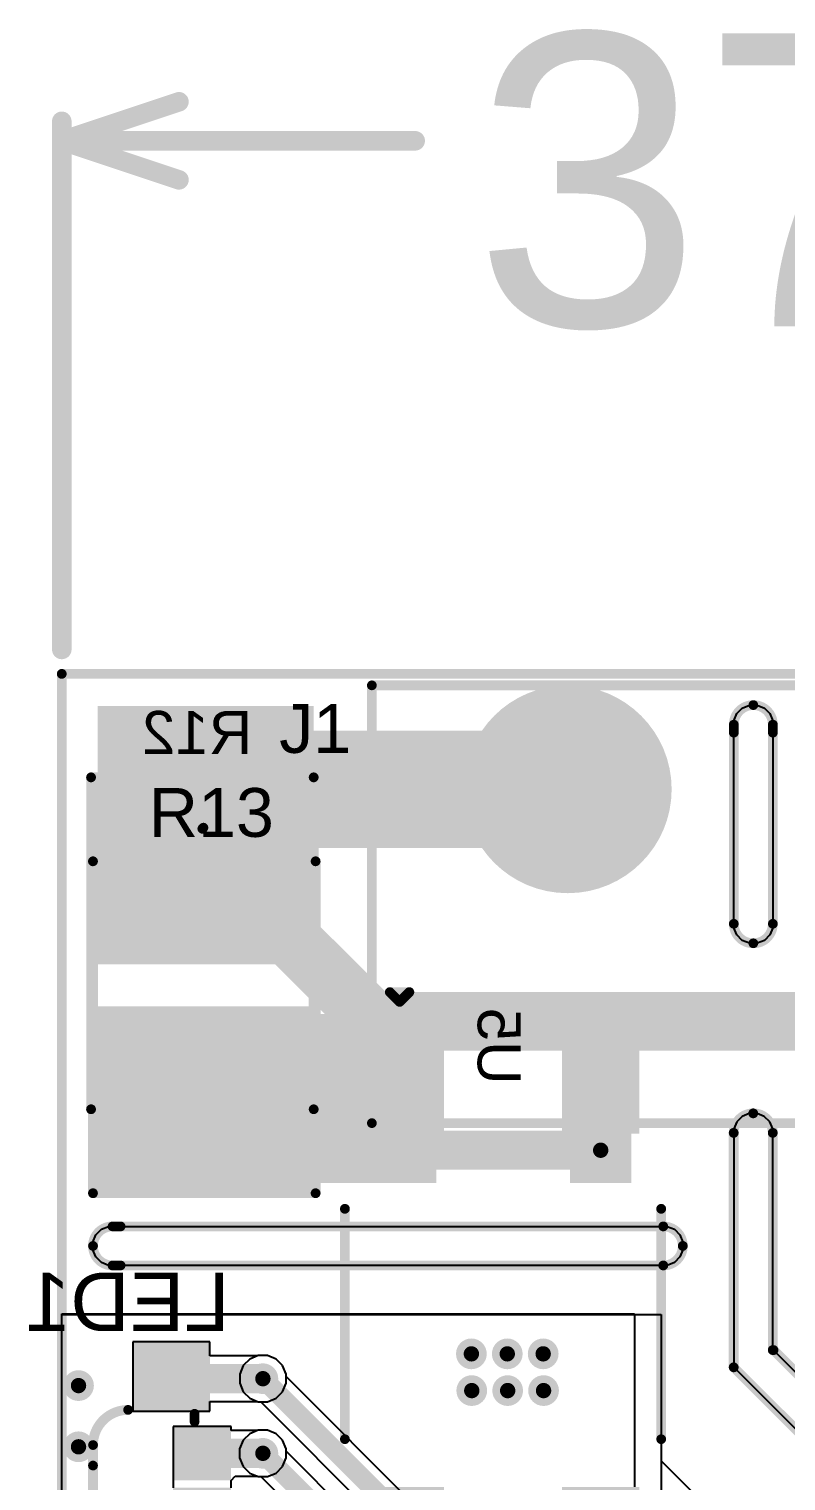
# Model space of a CAD drawing. Header units: millimetres. Extents: x -6 to 110, y 0 to 86.
# Drawn here: x -0.43 to 9.42, y 24.4 to 43.29 of the extents above; entities that cross this region are included whole.
import ezdxf

# ---------------------------------------------------------------- set-up
doc = ezdxf.new("R2010")
doc.units = ezdxf.units.MM
for name, color, linetype in [('BottomLayer', 5, 'Continuous'), ('BottomOverlay', 54, 'Continuous'), ('BottomPaste', 16, 'Continuous'), ('BottomSolder', 6, 'Continuous'), ('Mechanical1', 6, 'Continuous'), ('Mechanical2', 216, 'Continuous'), ('MidLayer1', 16, 'Continuous'), ('MidLayer2', 76, 'Continuous'), ('MultiLayer', 9, 'Continuous'), ('PadHoleLayer', 156, 'Continuous'), ('TopLayer', 1, 'Continuous'), ('TopOverlay', 2, 'Continuous'), ('TopPaste', 8, 'Continuous'), ('TopSolder', 216, 'Continuous'), ('ViaHoleLayer', 16, 'Continuous')]:
    doc.layers.add(name, color=color, linetype=linetype)
doc.styles.add('Arial', font='', dxfattribs={"height": 0.2})
doc.styles.get('Arial').set_extended_font_data('Arial')

# ---------------------------------------------------------------- blocks, each defined once
blk = doc.blocks.new('R___1210_8')
at = {"layer": 'TopLayer'}
for points in [[(-2.06, 1.36), (-0.92, 1.36), (-0.92, -1.36), (-2.06, -1.36)], [(0.92, 1.36), (2.06, 1.36), (2.06, -1.36), (0.92, -1.36)]]:
    blk.add_hatch(color=1, dxfattribs=at).paths.add_polyline_path(points)
at = {"layer": 'TopPaste'}
for points in [[(-2.06, 1.36), (-0.92, 1.36), (-0.92, -1.36), (-2.06, -1.36)], [(0.92, 1.36), (2.06, 1.36), (2.06, -1.36), (0.92, -1.36)]]:
    blk.add_hatch(color=8, dxfattribs=at).paths.add_polyline_path(points)
at = {"layer": 'TopSolder'}
for points in [[(-2.162, 1.462), (-0.818, 1.462), (-0.818, -1.462), (-2.162, -1.462)], [(0.818, 1.462), (2.162, 1.462), (2.162, -1.462), (0.818, -1.462)]]:
    blk.add_hatch(color=216, dxfattribs=at).paths.add_polyline_path(points)
at = {"layer": 'TopOverlay', "const_width": 0.127}
for points in [[(2.159, 1.448), (-2.159, 1.448)], [(-2.159, -1.448), (-2.159, 1.448)], [(2.159, -1.448), (2.159, 1.448)], [(2.159, -1.448), (-2.159, -1.448)]]:
    blk.add_lwpolyline(points, dxfattribs=at)
at = {"layer": 'TopOverlay', "const_width": 0.0635}
for points in [[(-2.191, 1.448, 1), (-2.127, 1.448, 1)], [(-2.191, 1.448, 1), (-2.127, 1.448, 1)], [(2.127, 1.448, 1), (2.191, 1.448, 1)], [(2.127, 1.448, 1), (2.191, 1.448, 1)], [(-2.191, -1.448, 1), (-2.127, -1.448, 1)], [(-2.191, -1.448, 1), (-2.127, -1.448, 1)], [(2.127, -1.448, 1), (2.191, -1.448, 1)], [(2.127, -1.448, 1), (2.191, -1.448, 1)]]:
    blk.add_lwpolyline(points, format="xyb", close=True, dxfattribs=at)
blk = doc.blocks.new('WJ127_5_0_5P_34')
at = {"layer": 'BottomLayer'}
h = blk.add_hatch(color=5, dxfattribs=at)
edge = h.paths.add_edge_path()
edge.add_arc((-10, 0), 1.25, 0, 360)
h = blk.add_hatch(color=5, dxfattribs=at)
edge = h.paths.add_edge_path()
edge.add_arc((-5, 0), 1.25, 0, 360)
h = blk.add_hatch(color=5, dxfattribs=at)
edge = h.paths.add_edge_path()
edge.add_arc((0, 0), 1.25, 0, 360)
h = blk.add_hatch(color=5, dxfattribs=at)
edge = h.paths.add_edge_path()
edge.add_arc((5, 0), 1.25, 0, 360)
h = blk.add_hatch(color=5, dxfattribs=at)
edge = h.paths.add_edge_path()
edge.add_arc((10, 0), 1.25, 0, 360)
at = {"layer": 'BottomSolder'}
h = blk.add_hatch(color=6, dxfattribs=at)
edge = h.paths.add_edge_path()
edge.add_arc((-10, 0), 1.352, 0, 360)
h = blk.add_hatch(color=6, dxfattribs=at)
edge = h.paths.add_edge_path()
edge.add_arc((-5, 0), 1.352, 0, 360)
h = blk.add_hatch(color=6, dxfattribs=at)
edge = h.paths.add_edge_path()
edge.add_arc((0, 0), 1.352, 0, 360)
h = blk.add_hatch(color=6, dxfattribs=at)
edge = h.paths.add_edge_path()
edge.add_arc((5, 0), 1.352, 0, 360)
h = blk.add_hatch(color=6, dxfattribs=at)
edge = h.paths.add_edge_path()
edge.add_arc((10, 0), 1.352, 0, 360)
at = {"layer": 'MidLayer1'}
h = blk.add_hatch(color=16, dxfattribs=at)
edge = h.paths.add_edge_path()
edge.add_arc((-10, 0), 1.25, 0, 360)
h = blk.add_hatch(color=16, dxfattribs=at)
edge = h.paths.add_edge_path()
edge.add_arc((-5, 0), 1.25, 0, 360)
h = blk.add_hatch(color=16, dxfattribs=at)
edge = h.paths.add_edge_path()
edge.add_arc((0, 0), 1.25, 0, 360)
h = blk.add_hatch(color=16, dxfattribs=at)
edge = h.paths.add_edge_path()
edge.add_arc((5, 0), 1.25, 0, 360)
h = blk.add_hatch(color=16, dxfattribs=at)
edge = h.paths.add_edge_path()
edge.add_arc((10, 0), 1.25, 0, 360)
at = {"layer": 'MidLayer2'}
h = blk.add_hatch(color=76, dxfattribs=at)
edge = h.paths.add_edge_path()
edge.add_arc((-10, 0), 1.25, 0, 360)
h = blk.add_hatch(color=76, dxfattribs=at)
edge = h.paths.add_edge_path()
edge.add_arc((-5, 0), 1.25, 0, 360)
h = blk.add_hatch(color=76, dxfattribs=at)
edge = h.paths.add_edge_path()
edge.add_arc((0, 0), 1.25, 0, 360)
h = blk.add_hatch(color=76, dxfattribs=at)
edge = h.paths.add_edge_path()
edge.add_arc((5, 0), 1.25, 0, 360)
h = blk.add_hatch(color=76, dxfattribs=at)
edge = h.paths.add_edge_path()
edge.add_arc((10, 0), 1.25, 0, 360)
at = {"layer": 'MultiLayer'}
h = blk.add_hatch(color=9, dxfattribs=at)
edge = h.paths.add_edge_path()
edge.add_arc((-10, 0), 1.25, 0, 360)
h = blk.add_hatch(color=9, dxfattribs=at)
edge = h.paths.add_edge_path()
edge.add_arc((-5, 0), 1.25, 0, 360)
h = blk.add_hatch(color=9, dxfattribs=at)
edge = h.paths.add_edge_path()
edge.add_arc((0, 0), 1.25, 0, 360)
h = blk.add_hatch(color=9, dxfattribs=at)
edge = h.paths.add_edge_path()
edge.add_arc((5, 0), 1.25, 0, 360)
h = blk.add_hatch(color=9, dxfattribs=at)
edge = h.paths.add_edge_path()
edge.add_arc((10, 0), 1.25, 0, 360)
at = {"layer": 'PadHoleLayer'}
h = blk.add_hatch(color=156, dxfattribs=at)
edge = h.paths.add_edge_path()
edge.add_arc((-10, 0), 0.65, 0, 360)
h = blk.add_hatch(color=156, dxfattribs=at)
edge = h.paths.add_edge_path()
edge.add_arc((-5, 0), 0.65, 0, 360)
h = blk.add_hatch(color=156, dxfattribs=at)
edge = h.paths.add_edge_path()
edge.add_arc((0, 0), 0.65, 0, 360)
h = blk.add_hatch(color=156, dxfattribs=at)
edge = h.paths.add_edge_path()
edge.add_arc((5, 0), 0.65, 0, 360)
h = blk.add_hatch(color=156, dxfattribs=at)
edge = h.paths.add_edge_path()
edge.add_arc((10, 0), 0.65, 0, 360)
at = {"layer": 'TopLayer'}
h = blk.add_hatch(color=1, dxfattribs=at)
edge = h.paths.add_edge_path()
edge.add_arc((-10, 0), 1.25, 0, 360)
h = blk.add_hatch(color=1, dxfattribs=at)
edge = h.paths.add_edge_path()
edge.add_arc((-5, 0), 1.25, 0, 360)
h = blk.add_hatch(color=1, dxfattribs=at)
edge = h.paths.add_edge_path()
edge.add_arc((0, 0), 1.25, 0, 360)
h = blk.add_hatch(color=1, dxfattribs=at)
edge = h.paths.add_edge_path()
edge.add_arc((5, 0), 1.25, 0, 360)
h = blk.add_hatch(color=1, dxfattribs=at)
edge = h.paths.add_edge_path()
edge.add_arc((10, 0), 1.25, 0, 360)
at = {"layer": 'TopSolder'}
h = blk.add_hatch(color=216, dxfattribs=at)
edge = h.paths.add_edge_path()
edge.add_arc((-10, 0), 1.352, 0, 360)
h = blk.add_hatch(color=216, dxfattribs=at)
edge = h.paths.add_edge_path()
edge.add_arc((-5, 0), 1.352, 0, 360)
h = blk.add_hatch(color=216, dxfattribs=at)
edge = h.paths.add_edge_path()
edge.add_arc((0, 0), 1.352, 0, 360)
h = blk.add_hatch(color=216, dxfattribs=at)
edge = h.paths.add_edge_path()
edge.add_arc((5, 0), 1.352, 0, 360)
h = blk.add_hatch(color=216, dxfattribs=at)
edge = h.paths.add_edge_path()
edge.add_arc((10, 0), 1.352, 0, 360)
at = {"layer": 'TopOverlay', "const_width": 0.127}
for points in [[(-13.005, 4.343), (-13.005, -1.352)], [(12.548, 4.343), (-13.005, 4.343)], [(12.548, 4.343), (12.548, -1.352)], [(12.548, -1.352), (-13.005, -1.352)]]:
    blk.add_lwpolyline(points, dxfattribs=at)
at = {"layer": 'TopOverlay', "const_width": 0.0635}
for points in [[(-13.037, 4.343, 1), (-12.973, 4.343, 1)], [(-13.037, 4.343, 1), (-12.973, 4.343, 1)], [(12.516, 4.343, 1), (12.579, 4.343, 1)], [(12.516, 4.343, 1), (12.579, 4.343, 1)], [(-13.037, -1.352, 1), (-12.973, -1.352, 1)], [(-13.037, -1.352, 1), (-12.973, -1.352, 1)], [(12.516, -1.352, 1), (12.579, -1.352, 1)], [(12.516, -1.352, 1), (12.579, -1.352, 1)]]:
    blk.add_lwpolyline(points, format="xyb", close=True, dxfattribs=at)
blk = doc.blocks.new('SOP_4_2_54_B_41')
at = {"layer": 'BottomLayer'}
for points in [[(-3.85, 1.67), (-2.4, 1.67), (-2.4, 0.87), (-3.85, 0.87)], [(2.4, 1.67), (3.85, 1.67), (3.85, 0.87), (2.4, 0.87)], [(-3.85, -0.87), (-2.4, -0.87), (-2.4, -1.67), (-3.85, -1.67)], [(2.4, -0.87), (3.85, -0.87), (3.85, -1.67), (2.4, -1.67)]]:
    blk.add_hatch(color=5, dxfattribs=at).paths.add_polyline_path(points)
at = {"layer": 'BottomPaste'}
for points in [[(-3.85, 1.67), (-2.4, 1.67), (-2.4, 0.87), (-3.85, 0.87)], [(2.4, 1.67), (3.85, 1.67), (3.85, 0.87), (2.4, 0.87)], [(-3.85, -0.87), (-2.4, -0.87), (-2.4, -1.67), (-3.85, -1.67)], [(2.4, -0.87), (3.85, -0.87), (3.85, -1.67), (2.4, -1.67)]]:
    blk.add_hatch(color=16, dxfattribs=at).paths.add_polyline_path(points)
at = {"layer": 'BottomSolder'}
for points in [[(-3.952, 1.772), (-2.298, 1.772), (-2.298, 0.768), (-3.952, 0.768)], [(2.298, 1.772), (3.952, 1.772), (3.952, 0.768), (2.298, 0.768)], [(-3.952, -0.768), (-2.298, -0.768), (-2.298, -1.772), (-3.952, -1.772)], [(2.298, -0.768), (3.952, -0.768), (3.952, -1.772), (2.298, -1.772)]]:
    blk.add_hatch(color=6, dxfattribs=at).paths.add_polyline_path(points)
at = {"layer": 'BottomOverlay', "const_width": 0.127}
for points in [[(1.676, 2.057), (-1.321, 2.057)], [(-4.14, -1.473), (-4.14, -1.219)], [(-4.013, -1.346), (-4.14, -1.219)], [(-4.14, -1.473), (-4.013, -1.346)], [(1.676, -2.057), (-1.321, -2.057)]]:
    blk.add_lwpolyline(points, dxfattribs=at)
at = {"layer": 'BottomOverlay', "const_width": 0.0635}
for points in [[(-1.353, 2.057, 1), (-1.289, 2.057, 1)], [(1.645, 2.057, 1), (1.708, 2.057, 1)], [(-4.172, -1.219, 1), (-4.108, -1.219, 1)], [(-4.172, -1.219, 1), (-4.108, -1.219, 1)], [(-4.045, -1.346, 1), (-3.981, -1.346, 1)], [(-4.045, -1.346, 1), (-3.981, -1.346, 1)], [(-4.172, -1.473, 1), (-4.108, -1.473, 1)], [(-4.172, -1.473, 1), (-4.108, -1.473, 1)], [(-1.353, -2.057, 1), (-1.289, -2.057, 1)], [(1.645, -2.057, 1), (1.708, -2.057, 1)]]:
    blk.add_lwpolyline(points, format="xyb", close=True, dxfattribs=at)
blk = doc.blocks.new('R___1210_B_49')
at = {"layer": 'BottomLayer'}
for points in [[(-2.06, 1.36), (-0.92, 1.36), (-0.92, -1.36), (-2.06, -1.36)], [(0.92, 1.36), (2.06, 1.36), (2.06, -1.36), (0.92, -1.36)]]:
    blk.add_hatch(color=5, dxfattribs=at).paths.add_polyline_path(points)
at = {"layer": 'BottomPaste'}
for points in [[(-2.06, 1.36), (-0.92, 1.36), (-0.92, -1.36), (-2.06, -1.36)], [(0.92, 1.36), (2.06, 1.36), (2.06, -1.36), (0.92, -1.36)]]:
    blk.add_hatch(color=16, dxfattribs=at).paths.add_polyline_path(points)
at = {"layer": 'BottomSolder'}
for points in [[(-2.162, 1.462), (-0.818, 1.462), (-0.818, -1.462), (-2.162, -1.462)], [(0.818, 1.462), (2.162, 1.462), (2.162, -1.462), (0.818, -1.462)]]:
    blk.add_hatch(color=6, dxfattribs=at).paths.add_polyline_path(points)
at = {"layer": 'BottomOverlay', "const_width": 0.127}
for points in [[(2.159, 1.448), (-2.159, 1.448)], [(-2.159, -1.448), (-2.159, 1.448)], [(2.159, -1.448), (2.159, 1.448)], [(2.159, -1.448), (-2.159, -1.448)]]:
    blk.add_lwpolyline(points, dxfattribs=at)
at = {"layer": 'BottomOverlay', "const_width": 0.0635}
for points in [[(-2.191, 1.448, 1), (-2.127, 1.448, 1)], [(-2.191, 1.448, 1), (-2.127, 1.448, 1)], [(2.127, 1.448, 1), (2.191, 1.448, 1)], [(2.127, 1.448, 1), (2.191, 1.448, 1)], [(-2.191, -1.448, 1), (-2.127, -1.448, 1)], [(-2.191, -1.448, 1), (-2.127, -1.448, 1)], [(2.127, -1.448, 1), (2.191, -1.448, 1)], [(2.127, -1.448, 1), (2.191, -1.448, 1)]]:
    blk.add_lwpolyline(points, format="xyb", close=True, dxfattribs=at)
blk = doc.blocks.new('MHS110FRGBCT_B_60')
at = {"layer": 'BottomLayer'}
for points in [[(-0.65, 0.475), (-0.15, 0.475), (-0.15, -0.075), (-0.65, -0.075)], [(0.15, 0.475), (0.65, 0.475), (0.65, -0.075), (0.15, -0.075)], [(-1.75, 0.2), (-1.05, 0.2), (-1.05, -0.6), (-1.75, -0.6)], [(1.05, 0.2), (1.75, 0.2), (1.75, -0.6), (1.05, -0.6)]]:
    blk.add_hatch(color=5, dxfattribs=at).paths.add_polyline_path(points)
at = {"layer": 'BottomPaste'}
for points in [[(-0.65, 0.475), (-0.15, 0.475), (-0.15, -0.075), (-0.65, -0.075)], [(0.15, 0.475), (0.65, 0.475), (0.65, -0.075), (0.15, -0.075)], [(-1.75, 0.2), (-1.05, 0.2), (-1.05, -0.6), (-1.75, -0.6)], [(1.05, 0.2), (1.75, 0.2), (1.75, -0.6), (1.05, -0.6)]]:
    blk.add_hatch(color=16, dxfattribs=at).paths.add_polyline_path(points)
at = {"layer": 'BottomSolder'}
for points in [[(-0.752, 0.577), (-0.048, 0.577), (-0.048, -0.177), (-0.752, -0.177)], [(0.048, 0.577), (0.752, 0.577), (0.752, -0.177), (0.048, -0.177)], [(-1.852, 0.302), (-0.948, 0.302), (-0.948, -0.702), (-1.852, -0.702)], [(0.948, 0.302), (1.852, 0.302), (1.852, -0.702), (0.948, -0.702)]]:
    blk.add_hatch(color=6, dxfattribs=at).paths.add_polyline_path(points)
at = {"layer": 'BottomOverlay', "const_width": 0.127}
for points in [[(-0.813, 0.102), (-0.914, 0.102)], [(0.914, 0.102), (0.813, 0.102)]]:
    blk.add_lwpolyline(points, dxfattribs=at)
at = {"layer": 'BottomOverlay', "const_width": 0.0635}
for points in [[(-0.946, 0.102, 1), (-0.883, 0.102, 1)], [(-0.845, 0.102, 1), (-0.781, 0.102, 1)], [(0.781, 0.102, 1), (0.845, 0.102, 1)], [(0.883, 0.102, 1), (0.946, 0.102, 1)]]:
    blk.add_lwpolyline(points, format="xyb", close=True, dxfattribs=at)

msp = doc.modelspace()

# ---------------------------------------------------------------- hatches: boundary and pattern name
at = {"layer": 'BottomLayer'}
for points in [[(0.469, 32.314), (3.277, 32.314), (3.277, 34.48), (0.469, 34.48)], [(0.469, 28.276), (4.87, 28.276), (4.87, 30.474), (0.469, 30.474)], [(6.61, 28.276), (7.41, 28.276), (7.41, 30.469), (6.61, 30.469)]]:
    msp.add_hatch(color=5, dxfattribs=at).paths.add_polyline_path(points)
h = msp.add_hatch(color=5, dxfattribs=at)
edge = h.paths.add_edge_path()
edge.add_arc((7.01, 28.702), 0.2, 0, 360)
h = msp.add_hatch(color=5, dxfattribs=at)
edge = h.paths.add_edge_path()
edge.add_arc((5.328, 26.053), 0.2, 0, 360)
h = msp.add_hatch(color=5, dxfattribs=at)
edge = h.paths.add_edge_path()
edge.add_arc((5.795, 26.053), 0.2, 0, 360)
h = msp.add_hatch(color=5, dxfattribs=at)
edge = h.paths.add_edge_path()
edge.add_arc((6.262, 26.053), 0.2, 0, 360)
h = msp.add_hatch(color=5, dxfattribs=at)
edge = h.paths.add_edge_path()
edge.add_arc((2.616, 25.73), 0.2, 0, 360)
h = msp.add_hatch(color=5, dxfattribs=at)
edge = h.paths.add_edge_path()
edge.add_arc((0.218, 25.64), 0.2, 0, 360)
h = msp.add_hatch(color=5, dxfattribs=at)
edge = h.paths.add_edge_path()
edge.add_arc((5.333, 25.575), 0.2, 0, 360)
h = msp.add_hatch(color=5, dxfattribs=at)
edge = h.paths.add_edge_path()
edge.add_arc((5.8, 25.575), 0.2, 0, 360)
h = msp.add_hatch(color=5, dxfattribs=at)
edge = h.paths.add_edge_path()
edge.add_arc((6.267, 25.575), 0.2, 0, 360)
h = msp.add_hatch(color=5, dxfattribs=at)
edge = h.paths.add_edge_path()
edge.add_arc((0.218, 24.844), 0.2, 0, 360)
h = msp.add_hatch(color=5, dxfattribs=at)
edge = h.paths.add_edge_path()
edge.add_arc((2.616, 24.759), 0.2, 0, 360)
at = {"layer": 'MidLayer1'}
h = msp.add_hatch(color=16, dxfattribs=at)
edge = h.paths.add_edge_path()
edge.add_arc((7.01, 28.702), 0.2, 0, 360)
h = msp.add_hatch(color=16, dxfattribs=at)
edge = h.paths.add_edge_path()
edge.add_arc((5.328, 26.053), 0.2, 0, 360)
h = msp.add_hatch(color=16, dxfattribs=at)
edge = h.paths.add_edge_path()
edge.add_arc((5.795, 26.053), 0.2, 0, 360)
h = msp.add_hatch(color=16, dxfattribs=at)
edge = h.paths.add_edge_path()
edge.add_arc((6.262, 26.053), 0.2, 0, 360)
h = msp.add_hatch(color=16, dxfattribs=at)
edge = h.paths.add_edge_path()
edge.add_arc((2.616, 25.73), 0.2, 0, 360)
h = msp.add_hatch(color=16, dxfattribs=at)
edge = h.paths.add_edge_path()
edge.add_arc((0.218, 25.64), 0.2, 0, 360)
h = msp.add_hatch(color=16, dxfattribs=at)
edge = h.paths.add_edge_path()
edge.add_arc((5.333, 25.575), 0.2, 0, 360)
h = msp.add_hatch(color=16, dxfattribs=at)
edge = h.paths.add_edge_path()
edge.add_arc((5.8, 25.575), 0.2, 0, 360)
h = msp.add_hatch(color=16, dxfattribs=at)
edge = h.paths.add_edge_path()
edge.add_arc((6.267, 25.575), 0.2, 0, 360)
h = msp.add_hatch(color=16, dxfattribs=at)
edge = h.paths.add_edge_path()
edge.add_arc((0.218, 24.844), 0.2, 0, 360)
h = msp.add_hatch(color=16, dxfattribs=at)
edge = h.paths.add_edge_path()
edge.add_arc((2.616, 24.759), 0.2, 0, 360)
at = {"layer": 'MidLayer2'}
h = msp.add_hatch(color=76, dxfattribs=at)
edge = h.paths.add_edge_path()
edge.add_arc((7.01, 28.702), 0.2, 0, 360)
h = msp.add_hatch(color=76, dxfattribs=at)
edge = h.paths.add_edge_path()
edge.add_arc((5.328, 26.053), 0.2, 0, 360)
h = msp.add_hatch(color=76, dxfattribs=at)
edge = h.paths.add_edge_path()
edge.add_arc((5.795, 26.053), 0.2, 0, 360)
h = msp.add_hatch(color=76, dxfattribs=at)
edge = h.paths.add_edge_path()
edge.add_arc((6.262, 26.053), 0.2, 0, 360)
h = msp.add_hatch(color=76, dxfattribs=at)
edge = h.paths.add_edge_path()
edge.add_arc((2.616, 25.73), 0.2, 0, 360)
h = msp.add_hatch(color=76, dxfattribs=at)
edge = h.paths.add_edge_path()
edge.add_arc((0.218, 25.64), 0.2, 0, 360)
h = msp.add_hatch(color=76, dxfattribs=at)
edge = h.paths.add_edge_path()
edge.add_arc((5.333, 25.575), 0.2, 0, 360)
h = msp.add_hatch(color=76, dxfattribs=at)
edge = h.paths.add_edge_path()
edge.add_arc((5.8, 25.575), 0.2, 0, 360)
h = msp.add_hatch(color=76, dxfattribs=at)
edge = h.paths.add_edge_path()
edge.add_arc((6.267, 25.575), 0.2, 0, 360)
h = msp.add_hatch(color=76, dxfattribs=at)
edge = h.paths.add_edge_path()
edge.add_arc((0.218, 24.844), 0.2, 0, 360)
h = msp.add_hatch(color=76, dxfattribs=at)
edge = h.paths.add_edge_path()
edge.add_arc((2.616, 24.759), 0.2, 0, 360)
at = {"layer": 'TopLayer'}
h = msp.add_hatch(color=1, dxfattribs=at)
edge = h.paths.add_edge_path()
edge.add_arc((7.01, 28.702), 0.2, 0, 360)
h = msp.add_hatch(color=1, dxfattribs=at)
edge = h.paths.add_edge_path()
edge.add_arc((5.328, 26.053), 0.2, 0, 360)
h = msp.add_hatch(color=1, dxfattribs=at)
edge = h.paths.add_edge_path()
edge.add_arc((5.795, 26.053), 0.2, 0, 360)
h = msp.add_hatch(color=1, dxfattribs=at)
edge = h.paths.add_edge_path()
edge.add_arc((6.262, 26.053), 0.2, 0, 360)
h = msp.add_hatch(color=1, dxfattribs=at)
edge = h.paths.add_edge_path()
edge.add_arc((2.616, 25.73), 0.2, 0, 360)
h = msp.add_hatch(color=1, dxfattribs=at)
edge = h.paths.add_edge_path()
edge.add_arc((0.218, 25.64), 0.2, 0, 360)
h = msp.add_hatch(color=1, dxfattribs=at)
edge = h.paths.add_edge_path()
edge.add_arc((5.333, 25.575), 0.2, 0, 360)
h = msp.add_hatch(color=1, dxfattribs=at)
edge = h.paths.add_edge_path()
edge.add_arc((5.8, 25.575), 0.2, 0, 360)
h = msp.add_hatch(color=1, dxfattribs=at)
edge = h.paths.add_edge_path()
edge.add_arc((6.267, 25.575), 0.2, 0, 360)
h = msp.add_hatch(color=1, dxfattribs=at)
edge = h.paths.add_edge_path()
edge.add_arc((0.218, 24.844), 0.2, 0, 360)
h = msp.add_hatch(color=1, dxfattribs=at)
edge = h.paths.add_edge_path()
edge.add_arc((2.616, 24.759), 0.2, 0, 360)
at = {"layer": 'ViaHoleLayer'}
h = msp.add_hatch(color=16, dxfattribs=at)
edge = h.paths.add_edge_path()
edge.add_arc((7.01, 28.702), 0.1, 0, 360)
h = msp.add_hatch(color=16, dxfattribs=at)
edge = h.paths.add_edge_path()
edge.add_arc((5.328, 26.053), 0.1, 0, 360)
h = msp.add_hatch(color=16, dxfattribs=at)
edge = h.paths.add_edge_path()
edge.add_arc((5.795, 26.053), 0.1, 0, 360)
h = msp.add_hatch(color=16, dxfattribs=at)
edge = h.paths.add_edge_path()
edge.add_arc((6.262, 26.053), 0.1, 0, 360)
h = msp.add_hatch(color=16, dxfattribs=at)
edge = h.paths.add_edge_path()
edge.add_arc((0.218, 25.64), 0.1, 0, 360)
h = msp.add_hatch(color=16, dxfattribs=at)
edge = h.paths.add_edge_path()
edge.add_arc((2.616, 25.73), 0.1, 0, 360)
h = msp.add_hatch(color=16, dxfattribs=at)
edge = h.paths.add_edge_path()
edge.add_arc((5.333, 25.575), 0.1, 0, 360)
h = msp.add_hatch(color=16, dxfattribs=at)
edge = h.paths.add_edge_path()
edge.add_arc((5.8, 25.575), 0.1, 0, 360)
h = msp.add_hatch(color=16, dxfattribs=at)
edge = h.paths.add_edge_path()
edge.add_arc((6.267, 25.575), 0.1, 0, 360)
h = msp.add_hatch(color=16, dxfattribs=at)
edge = h.paths.add_edge_path()
edge.add_arc((0.218, 24.844), 0.1, 0, 360)
h = msp.add_hatch(color=16, dxfattribs=at)
edge = h.paths.add_edge_path()
edge.add_arc((2.616, 24.759), 0.1, 0, 360)

# ---------------------------------------------------------------- linework, layer by layer
at = {"layer": 'BottomLayer'}
for p, q in [((0, 5.105), (0, 26.574)), ((0, 26.574), (7.449, 26.574)), ((7.449, 26.574), (7.449, 24.321)), ((1.927, 26.21), (0.924, 26.21)), ((0.924, 26.21), (0.924, 25.307)), ((1.927, 26.028), (1.927, 26.21)), ((2.547, 26.028), (1.927, 26.028)), ((2.556, 26.032), (2.547, 26.028)), ((2.676, 26.032), (2.556, 26.032)), ((2.787, 25.986), (2.676, 26.032)), ((2.872, 25.901), (2.787, 25.986)), ((2.918, 25.79), (2.872, 25.901)), ((2.918, 25.67), (2.918, 25.79)), ((2.787, 25.475), (2.872, 25.559)), ((2.872, 25.559), (2.918, 25.67)), ((1.927, 25.307), (1.927, 25.432)), ((1.927, 25.432), (2.547, 25.432)), ((2.547, 25.432), (2.556, 25.429)), ((2.556, 25.429), (2.676, 25.429)), ((2.676, 25.429), (2.787, 25.475)), ((0.924, 25.307), (1.927, 25.307)), ((2.202, 25.11), (1.449, 25.11)), ((1.449, 25.11), (1.449, 24.437)), ((2.202, 25.056), (2.202, 25.11)), ((2.547, 25.056), (2.202, 25.056)), ((2.556, 25.06), (2.547, 25.056)), ((2.676, 25.06), (2.556, 25.06)), ((2.787, 25.014), (2.676, 25.06)), ((2.872, 24.929), (2.787, 25.014)), ((2.918, 24.819), (2.872, 24.929)), ((2.918, 24.699), (2.918, 24.819)), ((2.787, 24.503), (2.872, 24.588)), ((2.872, 24.588), (2.918, 24.699)), ((1.449, 24.437), (1.449, 24.407)), ((1.449, 24.407), (1.449, 24.31)), ((2.202, 24.407), (2.256, 24.461)), ((2.202, 24.31), (2.202, 24.407)), ((2.256, 24.461), (2.547, 24.461)), ((2.547, 24.461), (2.556, 24.457)), ((2.556, 24.457), (2.676, 24.457)), ((2.676, 24.457), (2.787, 24.503))]:
    msp.add_line(p, q, dxfattribs=at)
for points, const_width in [([(1.842, 33.398), (6.581, 33.398)], 1.524), ([(1.829, 32.884), (1.842, 32.898)], 0.127), ([(1.426, 25.759), (1.454, 25.73)], 0.381), ([(1.454, 25.73), (2.616, 25.73)], 0.381), ([(1.826, 24.759), (2.616, 24.759)], 0.381)]:
    msp.add_lwpolyline(points, dxfattribs=dict(at, const_width=const_width))
for points, const_width in [([(1.461, 33.398, 1), (2.223, 33.398, 1)], 0.762), ([(6.2, 33.398, 1), (6.962, 33.398, 1)], 0.762), ([(1.797, 32.884, 1), (1.861, 32.884, 1)], 0.0635), ([(1.81, 32.898, 1), (1.874, 32.898, 1)], 0.0635), ([(1.33, 25.759, 1), (1.521, 25.759, 1)], 0.191), ([(1.359, 25.73, 1), (1.549, 25.73, 1)], 0.191), ([(1.359, 25.73, 1), (1.549, 25.73, 1)], 0.191), ([(2.521, 25.73, 1), (2.711, 25.73, 1)], 0.191), ([(1.73, 24.759, 1), (1.921, 24.759, 1)], 0.191), ([(2.521, 24.759, 1), (2.711, 24.759, 1)], 0.191)]:
    msp.add_lwpolyline(points, format="xyb", close=True, dxfattribs=dict(at, const_width=const_width))
at = {"layer": 'BottomOverlay', "const_width": 0.127}
msp.add_lwpolyline([(0.406, 24.867, -0.414214), (0.864, 25.324)], format="xyb", dxfattribs=at)
at = {"layer": 'BottomOverlay', "const_width": 0.0635}
for points in [[(0.832, 25.324, 1), (0.895, 25.324, 1)], [(0.375, 24.867, 1), (0.438, 24.867, 1)], [(0.375, 24.867, 1), (0.438, 24.867, 1)], [(0.375, 24.6, 1), (0.438, 24.6, 1)], [(0.375, 24.6, 1), (0.438, 24.6, 1)]]:
    msp.add_lwpolyline(points, format="xyb", close=True, dxfattribs=at)
at = {"layer": 'BottomOverlay', "const_width": 0.127}
for points in [[(0.406, 24.6), (0.406, 24.867)], [(0.406, 24.148), (0.406, 24.6)]]:
    msp.add_lwpolyline(points, dxfattribs=at)
at = {"layer": 'Mechanical1', "const_width": 0.254}
for points in [[(0, 41.834), (1.524, 42.342)], [(0, 35.217), (0, 42.088)], [(0, 41.834), (1.524, 41.326)], [(0, 41.834), (4.598, 41.834)]]:
    msp.add_lwpolyline(points, dxfattribs=at)
at = {"layer": 'Mechanical1', "const_width": 0.127}
for points in [[(1.461, 42.342, 1), (1.588, 42.342, 1)], [(-0.063, 42.088, 1), (0.064, 42.088, 1)], [(-0.063, 41.834, 1), (0.064, 41.834, 1)], [(-0.063, 41.834, 1), (0.064, 41.834, 1)], [(-0.063, 41.834, 1), (0.064, 41.834, 1)], [(4.534, 41.834, 1), (4.661, 41.834, 1)], [(1.461, 41.326, 1), (1.588, 41.326, 1)], [(-0.063, 35.217, 1), (0.064, 35.217, 1)]]:
    msp.add_lwpolyline(points, format="xyb", close=True, dxfattribs=at)
at = {"layer": 'Mechanical2', "const_width": 0.127}
for points in [[(0, 34.899), (37, 34.899)], [(0, -0.101), (0, 34.899)], [(8.741, 34.134), (8.741, 34.239)], [(8.741, 31.648), (8.741, 34.134)], [(9.249, 34.134), (9.249, 34.239)], [(9.249, 31.648), (9.249, 34.134)], [(8.74, 25.878), (8.74, 28.928)], [(9.248, 26.102), (9.248, 28.928)], [(0.66, 27.711), (0.765, 27.711)], [(0.765, 27.711), (7.824, 27.711)], [(0.66, 27.203), (0.765, 27.203)], [(0.765, 27.203), (7.824, 27.203)], [(9.258, 26.102), (10.312, 25.048)], [(8.74, 25.878), (10.079, 24.54)]]:
    msp.add_lwpolyline(points, dxfattribs=at)
at = {"layer": 'Mechanical2', "const_width": 0.0635}
for points in [[(-0.032, 34.899, 1), (0.032, 34.899, 1)], [(-0.032, 34.899, 1), (0.032, 34.899, 1)], [(8.964, 34.493, 1), (9.027, 34.493, 1)], [(8.964, 34.493, 1), (9.027, 34.493, 1)], [(8.71, 34.239, 1), (8.773, 34.239, 1)], [(8.71, 34.239, 1), (8.773, 34.239, 1)], [(8.71, 34.134, 1), (8.773, 34.134, 1)], [(8.71, 34.134, 1), (8.773, 34.134, 1)], [(9.218, 34.239, 1), (9.281, 34.239, 1)], [(9.218, 34.239, 1), (9.281, 34.239, 1)], [(9.218, 34.134, 1), (9.281, 34.134, 1)], [(9.218, 34.134, 1), (9.281, 34.134, 1)], [(8.71, 31.648, 1), (8.773, 31.648, 1)], [(8.71, 31.648, 1), (8.773, 31.648, 1)], [(9.218, 31.648, 1), (9.281, 31.648, 1)], [(9.218, 31.648, 1), (9.281, 31.648, 1)], [(8.964, 31.394, 1), (9.027, 31.394, 1)], [(8.964, 31.394, 1), (9.027, 31.394, 1)], [(8.962, 29.182, 1), (9.026, 29.182, 1)], [(8.962, 29.182, 1), (9.026, 29.182, 1)], [(8.708, 28.928, 1), (8.772, 28.928, 1)], [(8.708, 28.928, 1), (8.772, 28.928, 1)], [(9.216, 28.928, 1), (9.28, 28.928, 1)], [(9.216, 28.928, 1), (9.28, 28.928, 1)], [(0.629, 27.711, 1), (0.692, 27.711, 1)], [(0.629, 27.711, 1), (0.692, 27.711, 1)], [(0.734, 27.711, 1), (0.797, 27.711, 1)], [(0.734, 27.711, 1), (0.797, 27.711, 1)], [(7.792, 27.711, 1), (7.856, 27.711, 1)], [(7.792, 27.711, 1), (7.856, 27.711, 1)], [(0.375, 27.457, 1), (0.438, 27.457, 1)], [(0.375, 27.457, 1), (0.438, 27.457, 1)], [(8.046, 27.457, 1), (8.11, 27.457, 1)], [(8.046, 27.457, 1), (8.11, 27.457, 1)], [(0.629, 27.203, 1), (0.692, 27.203, 1)], [(0.629, 27.203, 1), (0.692, 27.203, 1)], [(0.734, 27.203, 1), (0.797, 27.203, 1)], [(0.734, 27.203, 1), (0.797, 27.203, 1)], [(7.792, 27.203, 1), (7.856, 27.203, 1)], [(7.792, 27.203, 1), (7.856, 27.203, 1)], [(9.216, 26.102, 1), (9.28, 26.102, 1)], [(9.226, 26.102, 1), (9.29, 26.102, 1)], [(8.708, 25.878, 1), (8.772, 25.878, 1)], [(8.708, 25.878, 1), (8.772, 25.878, 1)]]:
    msp.add_lwpolyline(points, format="xyb", close=True, dxfattribs=at)
at = {"layer": 'Mechanical2', "const_width": 0.127}
for points in [[(8.741, 34.239, -0.414214), (8.995, 34.493)], [(8.995, 34.493, -0.414214), (9.249, 34.239)], [(8.995, 31.394, -0.414214), (8.741, 31.648)], [(9.249, 31.648, -0.414214), (8.995, 31.394)], [(8.74, 28.928, -0.414214), (8.994, 29.182)], [(8.994, 29.182, -0.414214), (9.248, 28.928)], [(0.406, 27.457, -0.414214), (0.66, 27.711)], [(7.824, 27.711, -0.414214), (8.078, 27.457)], [(0.66, 27.203, -0.414214), (0.406, 27.457)], [(8.078, 27.457, -0.414214), (7.824, 27.203)]]:
    msp.add_lwpolyline(points, format="xyb", dxfattribs=at)
at = {"layer": 'MidLayer1'}
for p, q in [((0, 5.105), (0, 26.567)), ((0, 26.567), (7.798, 26.567)), ((7.798, 26.567), (7.798, 23.825)), ((2.361, 25.901), (2.315, 25.79)), ((2.445, 25.986), (2.361, 25.901)), ((2.556, 26.032), (2.445, 25.986)), ((2.676, 26.032), (2.556, 26.032)), ((2.787, 25.986), (2.676, 26.032)), ((2.872, 25.901), (2.787, 25.986)), ((2.918, 25.79), (2.872, 25.901)), ((2.315, 25.79), (2.315, 25.67)), ((2.918, 25.67), (2.918, 25.79)), ((2.315, 25.67), (2.361, 25.559)), ((2.361, 25.559), (2.445, 25.475)), ((2.787, 25.475), (2.872, 25.559)), ((2.872, 25.559), (2.918, 25.67)), ((2.445, 25.475), (2.556, 25.429)), ((2.556, 25.429), (2.676, 25.429)), ((2.676, 25.429), (2.787, 25.475)), ((2.445, 25.014), (2.36, 24.929)), ((2.556, 25.06), (2.445, 25.014)), ((2.676, 25.06), (2.556, 25.06)), ((2.787, 25.014), (2.676, 25.06)), ((2.872, 24.929), (2.787, 25.014)), ((2.36, 24.929), (2.314, 24.819)), ((2.314, 24.819), (2.314, 24.699)), ((2.918, 24.819), (2.872, 24.929)), ((2.918, 24.699), (2.918, 24.819)), ((2.314, 24.699), (2.36, 24.588)), ((2.36, 24.588), (2.445, 24.503)), ((2.787, 24.503), (2.872, 24.588)), ((2.872, 24.588), (2.918, 24.699)), ((2.445, 24.503), (2.556, 24.457)), ((2.556, 24.457), (2.676, 24.457)), ((2.676, 24.457), (2.787, 24.503))]:
    msp.add_line(p, q, dxfattribs=at)
at = {"layer": 'MidLayer2'}
for p, q in [((0, 5.105), (0, 26.567)), ((0, 26.567), (7.798, 26.567)), ((7.798, 26.567), (7.798, 23.825)), ((2.361, 25.901), (2.315, 25.79)), ((2.445, 25.986), (2.361, 25.901)), ((2.556, 26.032), (2.445, 25.986)), ((2.676, 26.032), (2.556, 26.032)), ((2.787, 25.986), (2.676, 26.032)), ((2.872, 25.901), (2.787, 25.986)), ((2.918, 25.79), (2.872, 25.901)), ((2.315, 25.79), (2.315, 25.67)), ((2.918, 25.67), (2.918, 25.79)), ((2.315, 25.67), (2.361, 25.559)), ((2.361, 25.559), (2.445, 25.475)), ((2.787, 25.475), (2.872, 25.559)), ((2.872, 25.559), (2.918, 25.67)), ((2.445, 25.475), (2.556, 25.429)), ((2.556, 25.429), (2.676, 25.429)), ((2.676, 25.429), (2.787, 25.475)), ((2.445, 25.014), (2.36, 24.929)), ((2.556, 25.06), (2.445, 25.014)), ((2.676, 25.06), (2.556, 25.06)), ((2.787, 25.014), (2.676, 25.06)), ((2.872, 24.929), (2.787, 25.014)), ((2.36, 24.929), (2.314, 24.819)), ((2.314, 24.819), (2.314, 24.699)), ((2.918, 24.819), (2.872, 24.929)), ((2.918, 24.699), (2.918, 24.819)), ((2.314, 24.699), (2.36, 24.588)), ((2.36, 24.588), (2.445, 24.503)), ((2.787, 24.503), (2.872, 24.588)), ((2.872, 24.588), (2.918, 24.699)), ((2.445, 24.503), (2.556, 24.457)), ((2.556, 24.457), (2.676, 24.457)), ((2.676, 24.457), (2.787, 24.503))]:
    msp.add_line(p, q, dxfattribs=at)
at = {"layer": 'MultiLayer'}
for p, q in [((8.741, 34.29), (8.78, 34.383)), ((8.78, 34.383), (8.852, 34.455)), ((8.852, 34.455), (8.945, 34.493)), ((8.945, 34.493), (8.995, 34.493)), ((8.995, 34.493), (9.046, 34.493)), ((9.046, 34.493), (9.139, 34.455)), ((9.139, 34.455), (9.211, 34.383)), ((9.211, 34.383), (9.249, 34.29)), ((8.741, 34.239), (8.741, 34.29)), ((8.741, 31.648), (8.741, 34.239)), ((9.249, 34.29), (9.249, 34.239)), ((9.249, 34.239), (9.249, 34.239)), ((9.249, 34.239), (9.249, 31.648)), ((8.741, 31.597), (8.741, 31.648)), ((8.741, 31.648), (8.741, 31.648)), ((8.78, 31.504), (8.741, 31.597)), ((9.249, 31.597), (9.211, 31.504)), ((9.249, 31.648), (9.249, 31.597)), ((8.852, 31.432), (8.78, 31.504)), ((8.945, 31.394), (8.852, 31.432)), ((8.995, 31.394), (8.945, 31.394)), ((8.995, 31.394), (8.995, 31.394)), ((9.046, 31.394), (8.995, 31.394)), ((9.139, 31.432), (9.046, 31.394)), ((9.211, 31.504), (9.139, 31.432)), ((8.85, 29.143), (8.779, 29.072)), ((8.943, 29.182), (8.85, 29.143)), ((8.994, 29.182), (8.943, 29.182)), ((9.044, 29.182), (8.994, 29.182)), ((9.138, 29.143), (9.044, 29.182)), ((9.209, 29.072), (9.138, 29.143)), ((8.779, 29.072), (8.74, 28.979)), ((8.74, 28.979), (8.74, 28.928)), ((8.74, 28.928), (8.74, 25.878)), ((8.74, 28.928), (8.74, 28.928)), ((9.248, 28.979), (9.209, 29.072)), ((9.248, 28.928), (9.248, 28.979)), ((9.248, 26.102), (9.248, 28.928)), ((0.406, 27.508), (0.445, 27.601)), ((0.445, 27.601), (0.517, 27.673)), ((0.517, 27.673), (0.61, 27.711)), ((0.61, 27.711), (0.66, 27.711)), ((0.66, 27.711), (0.66, 27.711)), ((0.66, 27.711), (7.824, 27.711)), ((7.824, 27.711), (7.874, 27.711)), ((7.874, 27.711), (7.968, 27.673)), ((7.968, 27.673), (8.039, 27.601)), ((8.039, 27.601), (8.078, 27.508)), ((0.406, 27.457), (0.406, 27.508)), ((0.406, 27.407), (0.406, 27.457)), ((0.445, 27.314), (0.406, 27.407)), ((8.078, 27.407), (8.039, 27.314)), ((8.078, 27.508), (8.078, 27.457)), ((8.078, 27.457), (8.078, 27.407)), ((0.517, 27.242), (0.445, 27.314)), ((0.61, 27.203), (0.517, 27.242)), ((0.66, 27.203), (0.61, 27.203)), ((7.824, 27.203), (0.66, 27.203)), ((7.874, 27.203), (7.824, 27.203)), ((7.824, 27.203), (7.824, 27.203)), ((7.968, 27.242), (7.874, 27.203)), ((8.039, 27.314), (7.968, 27.242)), ((9.258, 26.102), (9.248, 26.102)), ((10.312, 25.048), (9.258, 26.102)), ((8.74, 25.878), (10.079, 24.54))]:
    msp.add_line(p, q, dxfattribs=at)
at = {"layer": 'TopLayer'}
for p, q in [((0, 5.105), (0, 26.567)), ((0, 26.567), (7.798, 26.567)), ((7.798, 26.567), (7.798, 24.663)), ((2.361, 25.901), (2.315, 25.79)), ((2.445, 25.986), (2.361, 25.901)), ((2.556, 26.032), (2.445, 25.986)), ((2.676, 26.032), (2.556, 26.032)), ((2.787, 25.986), (2.676, 26.032)), ((2.872, 25.901), (2.787, 25.986)), ((2.918, 25.79), (2.872, 25.901)), ((2.315, 25.79), (2.315, 25.67)), ((2.918, 25.758), (2.918, 25.79)), ((4.62, 24.056), (2.918, 25.758)), ((2.315, 25.67), (2.361, 25.559)), ((2.361, 25.559), (2.445, 25.475)), ((2.445, 25.475), (2.556, 25.429)), ((2.556, 25.429), (2.588, 25.429)), ((2.588, 25.429), (4.358, 23.659)), ((2.445, 25.014), (2.36, 24.929)), ((2.556, 25.06), (2.445, 25.014)), ((2.676, 25.06), (2.556, 25.06)), ((2.787, 25.014), (2.676, 25.06)), ((2.872, 24.929), (2.787, 25.014)), ((2.36, 24.929), (2.314, 24.819)), ((2.314, 24.819), (2.314, 24.699)), ((2.918, 24.819), (2.872, 24.929)), ((2.918, 24.787), (2.918, 24.819)), ((4.326, 23.378), (2.918, 24.787)), ((2.314, 24.699), (2.36, 24.588)), ((2.36, 24.588), (2.445, 24.503)), ((7.798, 24.663), (8.938, 23.524)), ((2.445, 24.503), (2.556, 24.457)), ((2.556, 24.457), (2.588, 24.457)), ((2.588, 24.457), (4.065, 22.98))]:
    msp.add_line(p, q, dxfattribs=at)
for points, const_width in [([(1.854, 31.792), (2.644, 31.792)], 0.762), ([(2.644, 31.792), (2.833, 31.603)], 0.762), ([(2.833, 31.602), (2.833, 31.603)], 0.762), ([(2.833, 31.602), (4.056, 30.379)], 0.762), ([(4.056, 30.379), (25.713, 30.379)], 0.762), ([(2.591, 28.702), (7.01, 28.702)], 0.508), ([(2.616, 25.73), (4.523, 23.823)], 0.254), ([(2.616, 24.759), (4.23, 23.145)], 0.254)]:
    msp.add_lwpolyline(points, dxfattribs=dict(at, const_width=const_width))
for points, const_width in [([(1.664, 31.792, 1), (2.045, 31.792, 1)], 0.381), ([(2.454, 31.792, 1), (2.835, 31.792, 1)], 0.381), ([(2.454, 31.792, 1), (2.835, 31.792, 1)], 0.381), ([(2.643, 31.603, 1), (3.024, 31.603, 1)], 0.381), ([(2.643, 31.603, 1), (3.024, 31.603, 1)], 0.381), ([(2.643, 31.602, 1), (3.024, 31.602, 1)], 0.381), ([(2.643, 31.602, 1), (3.024, 31.602, 1)], 0.381), ([(3.866, 30.379, 1), (4.247, 30.379, 1)], 0.381), ([(3.866, 30.379, 1), (4.247, 30.379, 1)], 0.381), ([(2.464, 28.702, 1), (2.718, 28.702, 1)], 0.254), ([(6.883, 28.702, 1), (7.137, 28.702, 1)], 0.254), ([(2.553, 25.73, 1), (2.68, 25.73, 1)], 0.127), ([(2.553, 24.759, 1), (2.68, 24.759, 1)], 0.127)]:
    msp.add_lwpolyline(points, format="xyb", close=True, dxfattribs=dict(at, const_width=const_width))

# ---------------------------------------------------------------- block references
for name, p, rotation in [('WJ127_5_0_5P_34', (16.581, 33.398), 180), ('R___1210_B_49', (1.829, 31.394), 270), ('R___1210_8', (1.854, 30.302), 270), ('SOP_4_2_54_B_41', (5.74, 26.619), 270), ('MHS110FRGBCT_B_60', (1.626, 24.359), 270)]:
    msp.add_blockref(name, p, dxfattribs=dict(rotation=rotation))

# ---------------------------------------------------------------- texts
at = {"layer": 'BottomOverlay', "style": 'Arial', "text_generation_flag": 2}
for s, height, p in [('R12', 0.5588, (2.476, 33.858)), ('LED1', 0.762, (2.185, 26.349))]:
    msp.add_text(s, height=height, dxfattribs=at).set_placement(p)
msp.add_text('U5', height=0.5588, rotation=270, dxfattribs=at).set_placement((5.41, 29.557))
at = {"layer": 'Mechanical1', "style": 'Arial'}
msp.add_text('37.00mm', height=3.81, dxfattribs=at).set_placement((5.36, 39.421))
at = {"layer": 'TopOverlay', "style": 'Arial'}
for s, p in [('J1', (2.828, 33.871)), ('R13', (1.132, 32.779))]:
    msp.add_text(s, height=0.635, dxfattribs=at).set_placement(p)

doc.saveas('drawing.dxf')
